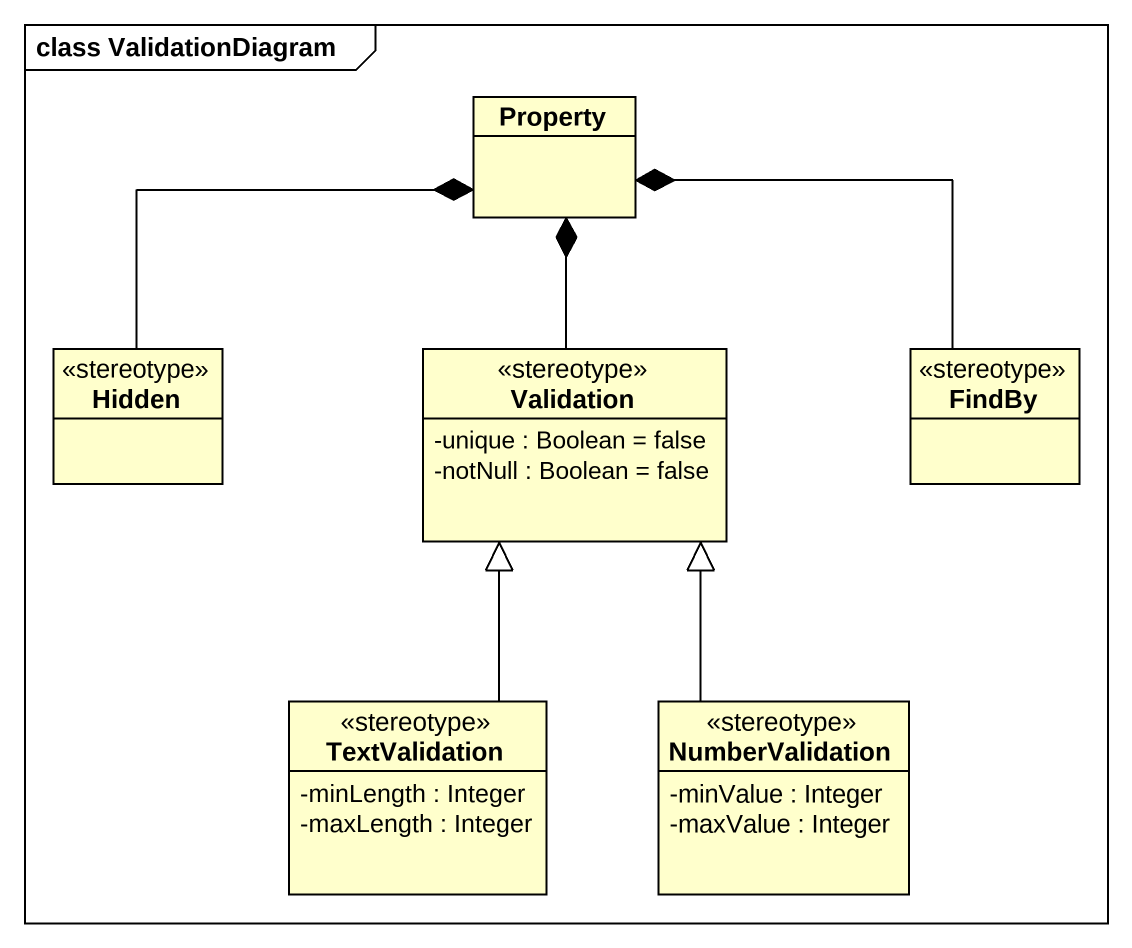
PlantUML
@startuml
mainframe class ValidationDiagram
hide circle
hide empty members
skinparam classAttributeIconSize 0
class Property
class Hidden <<stereotype>>
class Validation <<stereotype>> {
  -unique : Boolean = false
  -notNull : Boolean = false
}
class FindBy <<stereotype>>
class TextValidation <<stereotype>> {
  -minLength : Integer
  -maxLength : Integer
}
class NumberValidation <<stereotype>> {
  -minValue : Integer
  -maxValue : Integer
}
Hidden -up-* Property
Validation -up-* Property
FindBy -left-* Property
TextValidation -up-|> Validation
NumberValidation -up-|> Validation
@enduml
